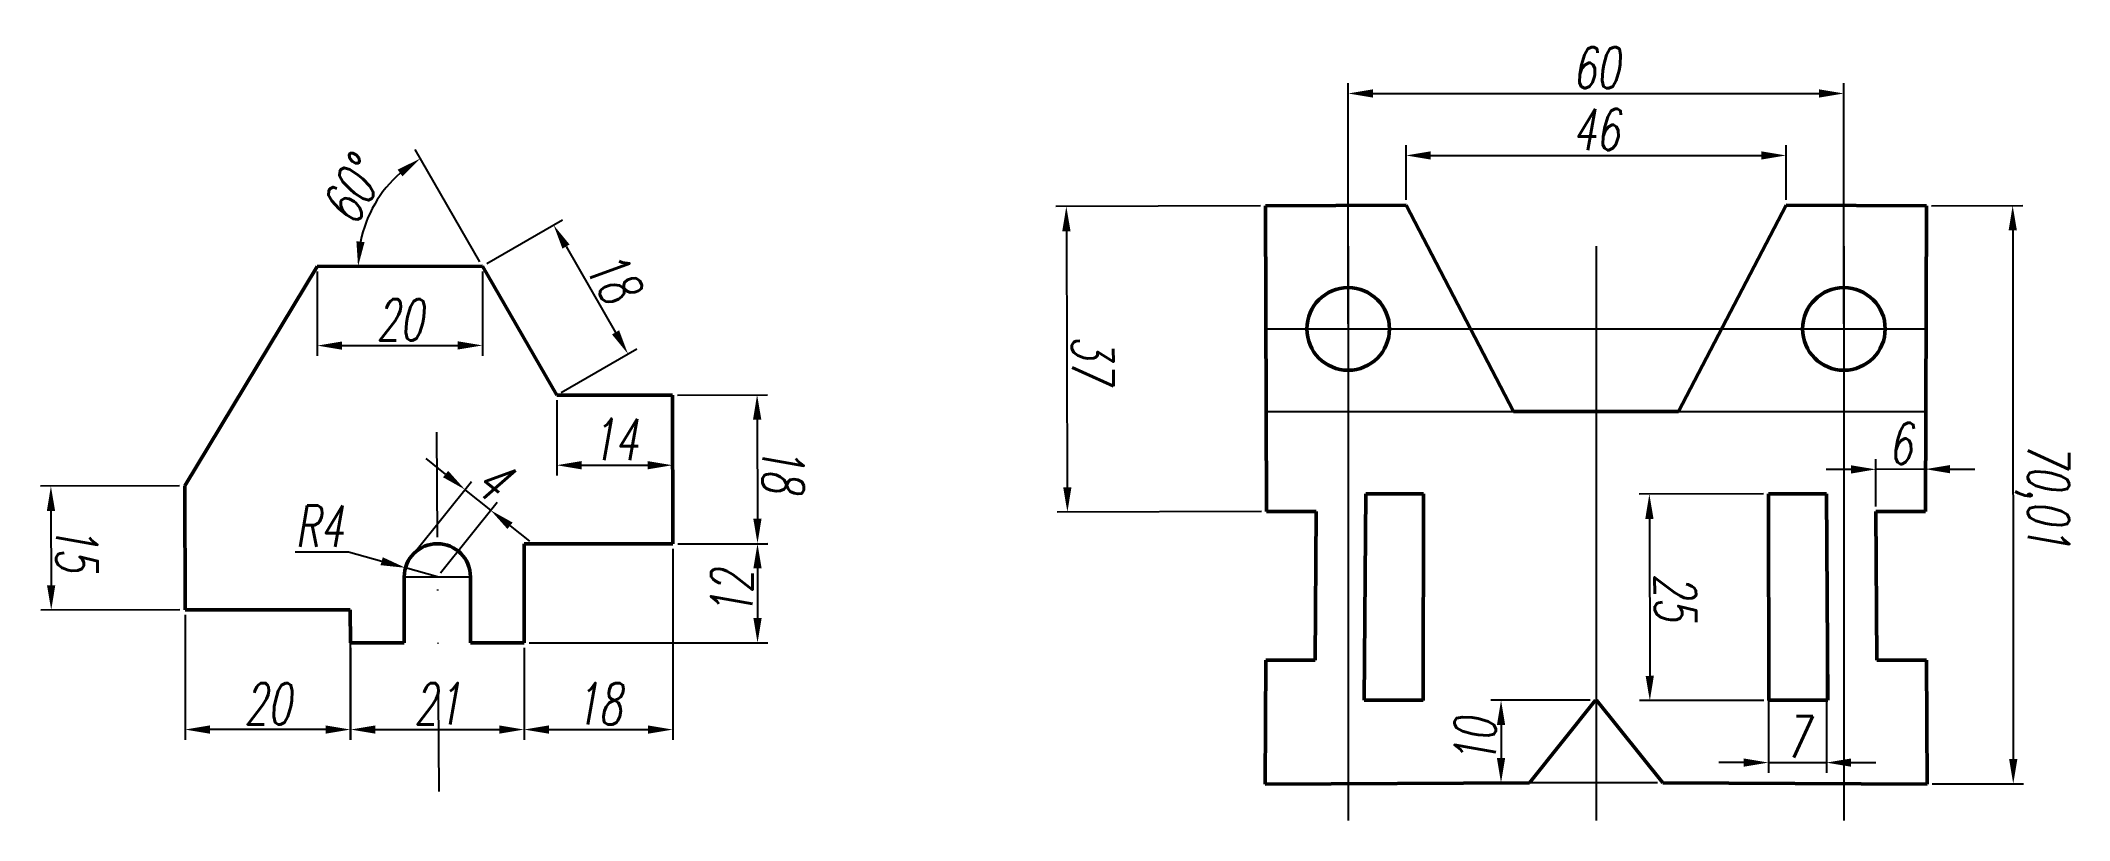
# Model space of a CAD drawing. Header units: millimetres. Extents: x 12 to 257, y 10 to 105.
import ezdxf

# ---------------------------------------------------------------- set-up
doc = ezdxf.new("R2010")
doc.units = ezdxf.units.MM
doc.linetypes.add('CENTER', pattern=[50.8, 31.75, -6.35, 6.35, -6.35])
doc.linetypes.add('DIVIDE', pattern=[31.75, 12.7, -6.35, 0, -6.35, 0, -6.35])
doc.layers.add('1中心线', color=1, linetype='CENTER')
doc.layers.add('5尺寸', color=5, linetype='Continuous')
doc.layers.add('2粗实线', color=7, linetype='Continuous', lineweight=50)
doc.styles.add('dim', font='txt.shx', dxfattribs={"width": 0.66, "oblique": 10})
doc.dimstyles.new('jxzt', dxfattribs={"dimtxt": 5, "dimasz": 3, "dimexe": 1.25, "dimexo": 0.625, "dimtad": 1, "dimtoh": 1, "dimtxsty": 'dim', "dimcen": 2.5, "dimclrd": 256, "dimclre": 256, "dimclrt": 256, "dimadec": 0, "dimazin": 0, "dimtfac": 1, "dimtmove": 0, "dimatfit": 3, "dimfxl": 1, "dimlwd": -1, "dimlwe": -1, "dimarcsym": 0})

# ---------------------------------------------------------------- blocks, each defined once
blk = doc.blocks.new('*D2')
at = {"layer": '5尺寸', "transparency": 16777216}
for p, q in [((45.2, 76.94), (45.21, 66.73)), ((65.2, 76.96), (65.21, 66.75)), ((48.21, 67.98), (62.21, 68))]:
    blk.add_line(p, q, dxfattribs=at)
for points in [[(48.21, 68.48), (48.21, 67.48), (45.21, 67.98)], [(62.21, 68.5), (62.21, 67.5), (65.21, 68)]]:
    blk.add_solid(points, dxfattribs=at)
at = {"layer": 'Defpoints', "color": 0, "transparency": 16777216}
for p in [(45.2, 77.57), (65.2, 77.59), (65.21, 68)]:
    blk.add_point(p, dxfattribs=at)
at = {"layer": '5尺寸', "transparency": 16777216, "insert": (55.2, 71.11), "char_height": 5, "attachment_point": 5, "rotation": 0.0574, "style": 'dim'}
blk.add_mtext('20', dxfattribs=at)
blk = doc.blocks.new('*D3')
at = {"layer": '5尺寸', "transparency": 16777216}
blk.add_line((64.88, 78.13), (57.05, 91.7), dxfattribs=at)
blk.add_arc((65.2, 77.59), 15.05, 131.4413, 168.6161, dxfattribs=at)
for points in [[(54.94, 89.28), (55.53, 88.46), (57.67, 90.62)], [(50.94, 80.51), (49.95, 80.61), (50.15, 77.57)]]:
    blk.add_solid(points, dxfattribs=at)
at = {"layer": 'Defpoints', "color": 0, "transparency": 16777216}
for p in [(53.67, 87.26), (45.2, 77.57), (65.2, 77.59), (65.2, 77.59), (74.2, 62)]:
    blk.add_point(p, dxfattribs=at)
at = {"layer": '5尺寸', "transparency": 16777216, "insert": (49.45, 86.67), "char_height": 5, "attachment_point": 5, "rotation": 60.0287, "style": 'dim'}
blk.add_mtext('60°', dxfattribs=at)
blk = doc.blocks.new('*D4')
at = {"layer": '5尺寸', "transparency": 16777216}
for p, q in [((65.74, 77.9), (74.9, 83.19)), ((75.32, 79.97), (81.32, 69.58)), ((74.74, 62.31), (83.9, 67.6))]:
    blk.add_line(p, q, dxfattribs=at)
for points in [[(75.75, 80.22), (74.89, 79.72), (73.82, 82.57)], [(81.75, 69.83), (80.89, 69.33), (82.82, 66.98)]]:
    blk.add_solid(points, dxfattribs=at)
at = {"layer": 'Defpoints', "color": 0, "transparency": 16777216}
for p in [(65.2, 77.59), (82.82, 66.98), (74.2, 62)]:
    blk.add_point(p, dxfattribs=at)
at = {"layer": '5尺寸', "transparency": 16777216, "insert": (81.03, 76.34), "char_height": 5, "attachment_point": 5, "rotation": 300, "style": 'dim'}
blk.add_mtext('18', dxfattribs=at)
blk = doc.blocks.new('*D5')
at = {"layer": '5尺寸', "transparency": 16777216}
for p, q in [((74.2, 61.37), (74.2, 52.25)), ((88.2, 61.37), (88.2, 52.25)), ((77.2, 53.5), (85.2, 53.5))]:
    blk.add_line(p, q, dxfattribs=at)
for points in [[(77.2, 54), (77.2, 53), (74.2, 53.5)], [(85.2, 54), (85.2, 53), (88.2, 53.5)]]:
    blk.add_solid(points, dxfattribs=at)
at = {"layer": 'Defpoints', "color": 0, "transparency": 16777216}
for p in [(74.2, 62), (88.2, 62), (88.2, 53.5)]:
    blk.add_point(p, dxfattribs=at)
at = {"layer": '5尺寸', "transparency": 16777216, "insert": (81.2, 56.62), "char_height": 5, "attachment_point": 5, "style": 'dim'}
blk.add_mtext('14', dxfattribs=at)
blk = doc.blocks.new('*D6')
at = {"layer": '5尺寸', "transparency": 16777216}
for p, q in [((88.82, 62), (99.7, 62.03)), ((98.46, 59.03), (98.49, 47.03)), ((88.87, 44), (99.75, 44.03))]:
    blk.add_line(p, q, dxfattribs=at)
for points in [[(98.96, 59.03), (97.96, 59.03), (98.45, 62.03)], [(98.99, 47.03), (97.99, 47.03), (98.5, 44.03)]]:
    blk.add_solid(points, dxfattribs=at)
at = {"layer": 'Defpoints', "color": 0, "transparency": 16777216}
for p in [(88.2, 62), (88.25, 44), (98.5, 44.03)]:
    blk.add_point(p, dxfattribs=at)
at = {"layer": '5尺寸', "transparency": 16777216, "insert": (101.6, 53.04), "char_height": 5, "attachment_point": 5, "rotation": 270.1665, "style": 'dim'}
blk.add_mtext('18', dxfattribs=at)
blk = doc.blocks.new('*D7')
at = {"layer": '5尺寸', "transparency": 16777216}
for p, q in [((88.87, 44), (99.75, 44)), ((98.5, 41), (98.5, 35)), ((70.87, 32), (99.75, 32))]:
    blk.add_line(p, q, dxfattribs=at)
for points in [[(98, 41), (99, 41), (98.5, 44)], [(98, 35), (99, 35), (98.5, 32)]]:
    blk.add_solid(points, dxfattribs=at)
at = {"layer": 'Defpoints', "color": 0, "transparency": 16777216}
for p in [(88.25, 44), (70.25, 32), (98.5, 32)]:
    blk.add_point(p, dxfattribs=at)
at = {"layer": '5尺寸', "transparency": 16777216, "insert": (95.38, 38), "char_height": 5, "attachment_point": 5, "rotation": 90, "style": 'dim'}
blk.add_mtext('12', dxfattribs=at)
blk = doc.blocks.new('*D8')
at = {"layer": '5尺寸', "transparency": 16777216}
for p, q in [((88.25, 43.38), (88.25, 20.25)), ((70.25, 31.38), (70.25, 20.25)), ((73.25, 21.5), (85.25, 21.5))]:
    blk.add_line(p, q, dxfattribs=at)
for points in [[(73.25, 22), (73.25, 21), (70.25, 21.5)], [(85.25, 22), (85.25, 21), (88.25, 21.5)]]:
    blk.add_solid(points, dxfattribs=at)
at = {"layer": 'Defpoints', "color": 0, "transparency": 16777216}
for p in [(88.25, 44), (70.25, 32), (88.25, 21.5)]:
    blk.add_point(p, dxfattribs=at)
at = {"layer": '5尺寸', "transparency": 16777216, "insert": (79.25, 24.62), "char_height": 5, "attachment_point": 5, "style": 'dim'}
blk.add_mtext('18', dxfattribs=at)
blk = doc.blocks.new('*D9')
at = {"layer": '5尺寸', "transparency": 16777216}
for p, q in [((49.25, 31.38), (49.25, 20.25)), ((70.25, 31.38), (70.25, 20.25)), ((52.25, 21.5), (67.25, 21.5))]:
    blk.add_line(p, q, dxfattribs=at)
for points in [[(52.25, 22), (52.25, 21), (49.25, 21.5)], [(67.25, 22), (67.25, 21), (70.25, 21.5)]]:
    blk.add_solid(points, dxfattribs=at)
at = {"layer": 'Defpoints', "color": 0, "transparency": 16777216}
for p in [(49.25, 32), (70.25, 32), (70.25, 21.5)]:
    blk.add_point(p, dxfattribs=at)
at = {"layer": '5尺寸', "transparency": 16777216, "insert": (59.75, 24.62), "char_height": 5, "attachment_point": 5, "style": 'dim'}
blk.add_mtext('21', dxfattribs=at)
blk = doc.blocks.new('*D10')
at = {"layer": '5尺寸', "transparency": 16777216}
for p, q in [((60.75, 52.43), (58.41, 54.31)), ((57.02, 42.99), (63.87, 51.52)), ((66.21, 48.04), (63.09, 50.55)), ((60.14, 40.49), (66.99, 49.02)), ((68.55, 46.17), (70.89, 44.29))]:
    blk.add_line(p, q, dxfattribs=at)
for points in [[(61.06, 52.82), (60.44, 52.04), (63.09, 50.55)], [(68.86, 46.56), (68.23, 45.78), (66.21, 48.04)]]:
    blk.add_solid(points, dxfattribs=at)
at = {"layer": 'Defpoints', "color": 0, "transparency": 16777216}
for p in [(63.09, 50.55), (56.63, 42.5), (59.75, 40)]:
    blk.add_point(p, dxfattribs=at)
at = {"layer": '5尺寸', "transparency": 16777216, "insert": (66.61, 51.73), "char_height": 5, "attachment_point": 5, "rotation": 321.2349, "style": 'dim'}
blk.add_mtext('4', dxfattribs=at)
blk = doc.blocks.new('*D11')
at = {"layer": '5尺寸', "transparency": 16777216}
for p, q in [((42.54, 43), (49, 43)), ((49, 43), (53.01, 41.88)), ((59.75, 40), (55.9, 41.08))]:
    blk.add_line(p, q, dxfattribs=at)
blk.add_solid([(53.14, 42.36), (52.87, 41.4), (55.9, 41.08)], dxfattribs=at)
at = {"layer": 'Defpoints', "color": 0, "transparency": 16777216}
for p in [(55.9, 41.08), (59.75, 40)]:
    blk.add_point(p, dxfattribs=at)
at = {"layer": '5尺寸', "transparency": 16777216, "insert": (45.46, 46.12), "char_height": 5, "attachment_point": 5, "style": 'dim'}
blk.add_mtext('R4', dxfattribs=at)
blk = doc.blocks.new('*D12')
at = {"layer": '5尺寸', "transparency": 16777216}
for p, q in [((29.21, 35.37), (29.21, 20.25)), ((49.21, 35.37), (49.21, 20.25)), ((46.21, 21.5), (32.21, 21.5))]:
    blk.add_line(p, q, dxfattribs=at)
for points in [[(32.21, 22), (32.21, 21), (29.21, 21.5)], [(46.21, 22), (46.21, 21), (49.21, 21.5)]]:
    blk.add_solid(points, dxfattribs=at)
at = {"layer": 'Defpoints', "color": 0, "transparency": 16777216}
for p in [(29.21, 36), (49.21, 36), (29.21, 21.5)]:
    blk.add_point(p, dxfattribs=at)
at = {"layer": '5尺寸', "transparency": 16777216, "insert": (39.21, 24.63), "char_height": 5, "attachment_point": 5, "rotation": 359.9999, "style": 'dim'}
blk.add_mtext('20', dxfattribs=at)
blk = doc.blocks.new('*D13')
at = {"layer": '5尺寸', "transparency": 16777216}
for p, q in [((28.55, 51), (11.72, 50.96)), ((12.98, 47.96), (13, 38.96)), ((28.59, 36), (11.76, 35.96))]:
    blk.add_line(p, q, dxfattribs=at)
for points in [[(13.48, 47.96), (12.48, 47.96), (12.97, 50.96)], [(13.5, 38.96), (12.5, 38.96), (13.01, 35.96)]]:
    blk.add_solid(points, dxfattribs=at)
at = {"layer": 'Defpoints', "color": 0, "transparency": 16777216}
for p in [(29.18, 51), (13.01, 35.96), (29.21, 36)]:
    blk.add_point(p, dxfattribs=at)
at = {"layer": '5尺寸', "transparency": 16777216, "insert": (16.11, 43.47), "char_height": 5, "attachment_point": 5, "rotation": 270.1443, "style": 'dim'}
blk.add_mtext('15', dxfattribs=at)
blk = doc.blocks.new('*D22')
at = {"layer": '5尺寸', "transparency": 16777216}
for p, q in [((170, 70.625), (170, 99.75)), ((173, 98.5), (227, 98.5)), ((230, 70.625), (230, 99.75))]:
    blk.add_line(p, q, dxfattribs=at)
at = {"layer": '5尺寸', "linetype": 'ByBlock', "transparency": 16777216}
for points in [[(173, 99), (173, 98), (170, 98.5)], [(227, 99), (227, 98), (230, 98.5)]]:
    blk.add_solid(points, dxfattribs=at)
at = {"layer": 'Defpoints', "color": 0, "linetype": 'ByBlock', "transparency": 16777216}
for p in [(230, 98.5), (170, 70), (230, 70)]:
    blk.add_point(p, dxfattribs=at)
at = {"layer": '5尺寸', "linetype": 'ByBlock', "transparency": 16777216, "insert": (200, 101.625), "char_height": 5, "attachment_point": 5, "style": 'dim'}
blk.add_mtext('60', dxfattribs=at)
blk = doc.blocks.new('*D23')
at = {"layer": '5尺寸', "transparency": 16777216}
for p, q in [((177, 85.625), (177, 92.25)), ((180, 91), (220, 91)), ((223, 85.625), (223, 92.25))]:
    blk.add_line(p, q, dxfattribs=at)
at = {"layer": '5尺寸', "linetype": 'ByBlock', "transparency": 16777216}
for points in [[(180, 91.5), (180, 90.5), (177, 91)], [(220, 91.5), (220, 90.5), (223, 91)]]:
    blk.add_solid(points, dxfattribs=at)
at = {"layer": 'Defpoints', "color": 0, "linetype": 'ByBlock', "transparency": 16777216}
for p in [(223, 91), (177, 85), (223, 85)]:
    blk.add_point(p, dxfattribs=at)
at = {"layer": '5尺寸', "linetype": 'ByBlock', "transparency": 16777216, "insert": (200, 94.125), "char_height": 5, "attachment_point": 5, "style": 'dim'}
blk.add_mtext('46', dxfattribs=at)
blk = doc.blocks.new('*D24')
at = {"layer": '5尺寸', "transparency": 16777216}
for p, q in [((159.38, 84.91), (134.63, 84.83)), ((135.89, 81.83), (136, 50.83)), ((159.5, 47.91), (134.76, 47.83))]:
    blk.add_line(p, q, dxfattribs=at)
at = {"layer": '5尺寸', "linetype": 'ByBlock', "transparency": 16777216}
for points in [[(136.39, 81.83), (135.39, 81.83), (135.88, 84.83)], [(136.5, 50.83), (135.5, 50.83), (136.01, 47.83)]]:
    blk.add_solid(points, dxfattribs=at)
at = {"layer": 'Defpoints', "color": 0, "linetype": 'ByBlock', "transparency": 16777216}
for p in [(160, 84.91), (136.01, 47.83), (160.13, 47.91)]:
    blk.add_point(p, dxfattribs=at)
at = {"layer": '5尺寸', "linetype": 'ByBlock', "transparency": 16777216, "insert": (139.07, 66.34), "char_height": 5, "attachment_point": 5, "rotation": 270.1997, "style": 'dim'}
blk.add_mtext('37', dxfattribs=at)
blk = doc.blocks.new('*D25')
at = {"layer": '5尺寸', "transparency": 16777216}
for p, q in [((220.88, 49.41), (220.88, 16.25)), ((227.88, 49.41), (227.88, 16.25)), ((217.88, 17.5), (214.88, 17.5)), ((220.88, 17.5), (227.88, 17.5)), ((230.88, 17.5), (233.88, 17.5))]:
    blk.add_line(p, q, dxfattribs=at)
at = {"layer": '5尺寸', "linetype": 'ByBlock', "transparency": 16777216}
for points in [[(217.88, 18), (217.88, 17), (220.88, 17.5)], [(230.88, 18), (230.88, 17), (227.88, 17.5)]]:
    blk.add_solid(points, dxfattribs=at)
at = {"layer": 'Defpoints', "color": 0, "linetype": 'ByBlock', "transparency": 16777216}
for p in [(220.88, 50.03), (227.88, 50.03), (227.88, 17.5)]:
    blk.add_point(p, dxfattribs=at)
at = {"layer": '5尺寸', "linetype": 'ByBlock', "transparency": 16777216, "insert": (224.38, 20.62), "char_height": 5, "attachment_point": 5, "style": 'dim'}
blk.add_mtext('7', dxfattribs=at)
blk = doc.blocks.new('*D26')
at = {"layer": '5尺寸', "transparency": 16777216}
for p, q in [((233.87, 48.52), (233.85, 54.25)), ((239.87, 48.54), (239.85, 54.27)), ((230.86, 52.99), (227.86, 52.98)), ((239.86, 53.02), (233.86, 53)), ((242.86, 53.02), (245.86, 53.03))]:
    blk.add_line(p, q, dxfattribs=at)
at = {"layer": '5尺寸', "linetype": 'ByBlock', "transparency": 16777216}
for points in [[(230.86, 53.49), (230.86, 52.49), (233.86, 53)], [(242.86, 53.52), (242.86, 52.52), (239.86, 53.02)]]:
    blk.add_solid(points, dxfattribs=at)
at = {"layer": 'Defpoints', "color": 0, "linetype": 'ByBlock', "transparency": 16777216}
for p in [(233.86, 53), (233.87, 47.9), (239.87, 47.91)]:
    blk.add_point(p, dxfattribs=at)
at = {"layer": '5尺寸', "linetype": 'ByBlock', "transparency": 16777216, "insert": (236.85, 56.13), "char_height": 5, "attachment_point": 5, "rotation": 0.1453, "style": 'dim'}
blk.add_mtext('6', dxfattribs=at)
blk = doc.blocks.new('*D27')
at = {"layer": '5尺寸', "transparency": 16777216}
for p, q in [((240.62, 84.91), (251.68, 84.93)), ((250.44, 81.92), (250.5, 17.92)), ((240.69, 14.91), (251.75, 14.92))]:
    blk.add_line(p, q, dxfattribs=at)
at = {"layer": '5尺寸', "linetype": 'ByBlock', "transparency": 16777216}
for points in [[(250.94, 81.93), (249.94, 81.92), (250.43, 84.92)], [(251, 17.92), (250, 17.92), (250.5, 14.92)]]:
    blk.add_solid(points, dxfattribs=at)
at = {"layer": 'Defpoints', "color": 0, "linetype": 'ByBlock', "transparency": 16777216}
for p in [(240, 84.91), (240.07, 14.91), (250.5, 14.92)]:
    blk.add_point(p, dxfattribs=at)
at = {"layer": '5尺寸', "linetype": 'ByBlock', "transparency": 16777216, "insert": (254.01, 49.92), "char_height": 5, "attachment_point": 5, "rotation": 270.0574, "style": 'dim'}
blk.add_mtext('70,01', dxfattribs=at)
blk = doc.blocks.new('*D28')
at = {"layer": '5尺寸', "transparency": 16777216}
for p, q in [((220.26, 50.03), (205.2, 50)), ((206.46, 47), (206.5, 28)), ((220.31, 25.03), (205.26, 25))]:
    blk.add_line(p, q, dxfattribs=at)
at = {"layer": '5尺寸', "linetype": 'ByBlock', "transparency": 16777216}
for points in [[(206.96, 47.01), (205.96, 47), (206.45, 50)], [(207, 28.01), (206, 28), (206.51, 25)]]:
    blk.add_solid(points, dxfattribs=at)
at = {"layer": 'Defpoints', "color": 0, "linetype": 'ByBlock', "transparency": 16777216}
for p in [(220.88, 50.03), (206.51, 25), (220.93, 25.03)]:
    blk.add_point(p, dxfattribs=at)
at = {"layer": '5尺寸', "linetype": 'ByBlock', "transparency": 16777216, "insert": (209.6, 37.51), "char_height": 5, "attachment_point": 5, "rotation": 270.1174, "style": 'dim'}
blk.add_mtext('25', dxfattribs=at)
blk = doc.blocks.new('*D29')
at = {"layer": '5尺寸', "transparency": 16777216}
for p, q in [((199.3, 25.04), (187.25, 25.04)), ((188.5, 22.04), (188.5, 18.04)), ((207.45, 15.04), (187.25, 15.04))]:
    blk.add_line(p, q, dxfattribs=at)
at = {"layer": '5尺寸', "linetype": 'ByBlock', "transparency": 16777216}
for points in [[(188, 22.04), (189, 22.04), (188.5, 25.04)], [(188, 18.04), (189, 18.04), (188.5, 15.04)]]:
    blk.add_solid(points, dxfattribs=at)
at = {"layer": 'Defpoints', "color": 0, "linetype": 'ByBlock', "transparency": 16777216}
for p in [(199.93, 25.04), (188.5, 15.04), (208.07, 15.04)]:
    blk.add_point(p, dxfattribs=at)
at = {"layer": '5尺寸', "linetype": 'ByBlock', "transparency": 16777216, "insert": (185.38, 20.04), "char_height": 5, "attachment_point": 5, "rotation": 90, "style": 'dim'}
blk.add_mtext('10', dxfattribs=at)

msp = doc.modelspace()

# ---------------------------------------------------------------- linework, layer by layer
at = {"layer": '1中心线', "linetype": 'ByBlock'}
for p, q in [((170, 80), (170, 10.5)), ((200, 80), (200, 10.5)), ((230, 80), (230, 10.5)), ((160, 70), (240, 70)), ((160, 60), (240, 60))]:
    msp.add_line(p, q, dxfattribs=at)
at = {"layer": '1中心线', "linetype": 'DIVIDE'}
for p, q in [((59.638, 57.5), (59.912, 14)), ((55.748, 40), (63.748, 40))]:
    msp.add_line(p, q, dxfattribs=at)
at = {"layer": '2粗实线', "linetype": 'ByBlock'}
for p, q in [((177, 85), (160, 84.914)), ((160, 84.914), (160.129, 47.914)), ((190, 60), (177, 85)), ((210, 60), (223, 85)), ((223, 85), (240, 84.914)), ((240, 84.914), (239.871, 47.914)), ((200, 60), (190, 60)), ((200, 60), (210, 60)), ((171.93, 25.04), (172.12, 50.039)), ((172.12, 50.039), (179.12, 50.034)), ((179.12, 50.034), (179.069, 25.034)), ((227.88, 50.039), (220.88, 50.034)), ((220.88, 50.034), (220.931, 25.034)), ((228.07, 25.04), (227.88, 50.039)), ((160.129, 47.914), (166.129, 47.899)), ((166.129, 47.899), (166.013, 29.9)), ((239.871, 47.914), (233.871, 47.899)), ((233.871, 47.899), (233.987, 29.9)), ((160.013, 29.906), (159.93, 14.906)), ((166.013, 29.9), (160.013, 29.906)), ((233.987, 29.9), (239.987, 29.906)), ((239.987, 29.906), (240.07, 14.906)), ((179.069, 25.04), (171.93, 25.04)), ((191.93, 15.04), (199.93, 25.04)), ((208.07, 15.04), (200.07, 25.04)), ((220.931, 25.04), (228.07, 25.04)), ((159.93, 14.906), (191.93, 15.04)), ((240.07, 14.906), (208.07, 15.04))]:
    msp.add_line(p, q, dxfattribs=at)
at = {"layer": '2粗实线'}
for p, q in [((29.176, 51), (45.196, 77.568)), ((65.196, 77.588), (45.196, 77.568)), ((74.196, 62), (65.196, 77.588)), ((88.196, 62), (74.196, 62)), ((88.248, 44), (88.196, 62)), ((29.214, 36), (29.176, 51)), ((70.248, 32), (70.248, 44)), ((70.248, 44), (88.248, 44)), ((55.748, 40), (55.748, 32)), ((63.748, 40), (63.748, 32)), ((49.214, 36), (29.214, 36)), ((49.248, 32), (49.214, 36)), ((55.748, 32), (49.248, 32)), ((63.748, 32), (70.248, 32))]:
    msp.add_line(p, q, dxfattribs=at)
at = {"layer": '2粗实线', "linetype": 'ByBlock'}
for centre in [(170, 70), (230, 70)]:
    msp.add_circle(centre, 5, dxfattribs=at)
at = {"layer": '2粗实线'}
msp.add_arc((59.748, 40), 4, 0, 180, dxfattribs=at)

# ---------------------------------------------------------------- dimensions: what is measured, and where the dimension line sits
at = {"layer": '5尺寸', "linetype": 'ByBlock'}
for base, p1, p2, picture, middle in [((230, 98.5), (170, 70), (230, 70), '*D22', (200, 101.625)), ((223, 91), (177, 85), (223, 85), '*D23', (200, 94.125)), ((227.88, 17.5), (220.88, 50.034), (227.88, 50.034), '*D25', (224.38, 20.625))]:
    dim = msp.add_linear_dim(base=base, p1=p1, p2=p2, dimstyle='jxzt', dxfattribs=at)
    dim.commit()
    dim.dimension.update_dxf_attribs({"geometry": picture, "text_midpoint": middle})
at = {"layer": '5尺寸'}
dim = msp.add_angular_dim_2l(base=(53.665, 87.257), line1=((74.196, 62), (65.196, 77.588)), line2=((65.196, 77.588), (45.196, 77.568)), dimstyle='jxzt', dxfattribs=at)
dim.commit()
dim.dimension.update_dxf_attribs({"geometry": '*D3', "text_midpoint": (49.453, 86.667)})
at = {"layer": '5尺寸', "linetype": 'ByBlock'}
for p1, p2, distance, picture, middle in [((160, 84.914), (160.129, 47.914), -24.118, '*D24', (139.072, 66.341)), ((240, 84.914), (240.07, 14.906), 10.434, '*D27', (254.01, 49.924)), ((239.871, 47.914), (233.871, 47.899), -5.101, '*D26', (236.85, 56.133)), ((220.88, 50.034), (220.931, 25.034), -14.426, '*D28', (209.604, 37.511))]:
    dim = msp.add_aligned_dim(p1=p1, p2=p2, distance=distance, dimstyle='jxzt', dxfattribs=at)
    dim.commit()
    dim.dimension.update_dxf_attribs({"geometry": picture, "text_midpoint": middle})
at = {"layer": '5尺寸'}
for p1, p2, distance, picture, middle in [((65.196, 77.588), (74.196, 62), 9.959, '*D4', (81.028, 76.336)), ((45.196, 77.568), (65.196, 77.588), -9.589, '*D2', (55.203, 71.115)), ((88.196, 62), (88.248, 44), 10.254, '*D6', (101.602, 53.039)), ((59.748, 40), (56.63, 42.505), -10.317, '*D10', (66.606, 51.734)), ((29.176, 51), (29.214, 36), -16.206, '*D13', (16.114, 43.467)), ((49.214, 36), (29.214, 36), 14.5, '*D12', (39.214, 24.625))]:
    dim = msp.add_aligned_dim(p1=p1, p2=p2, distance=distance, dimstyle='jxzt', dxfattribs=at)
    dim.commit()
    dim.dimension.update_dxf_attribs({"geometry": picture, "text_midpoint": middle})
for base, p1, p2, picture, middle in [((88.196, 53.499), (74.196, 62), (88.196, 62), '*D5', (81.196, 56.624)), ((88.248, 21.5), (70.248, 32), (88.248, 44), '*D8', (79.248, 24.625)), ((70.248, 21.5), (49.248, 32), (70.248, 32), '*D9', (59.748, 24.625))]:
    dim = msp.add_linear_dim(base=base, p1=p1, p2=p2, dimstyle='jxzt', dxfattribs=at)
    dim.commit()
    dim.dimension.update_dxf_attribs({"geometry": picture, "text_midpoint": middle})
dim = msp.add_radius_dim(center=(59.748, 40), mpoint=(55.896, 41.075), dimstyle='jxzt', dxfattribs=at)
dim.commit()
dim.dimension.update_dxf_attribs({"geometry": '*D11', "text_midpoint": (45.459, 43), "dimtype": 164})
dim = msp.add_linear_dim(base=(98.5, 32), p1=(88.248, 44), p2=(70.248, 32), angle=90, dimstyle='jxzt', dxfattribs=at)
dim.commit()
dim.dimension.update_dxf_attribs({"geometry": '*D7', "text_midpoint": (95.375, 38)})
at = {"layer": '5尺寸', "linetype": 'ByBlock'}
dim = msp.add_linear_dim(base=(188.5, 15.04), p1=(199.93, 25.04), p2=(208.07, 15.04), angle=90, dimstyle='jxzt', dxfattribs=at)
dim.commit()
dim.dimension.update_dxf_attribs({"geometry": '*D29', "text_midpoint": (185.375, 20.04)})

doc.saveas('drawing.dxf')
